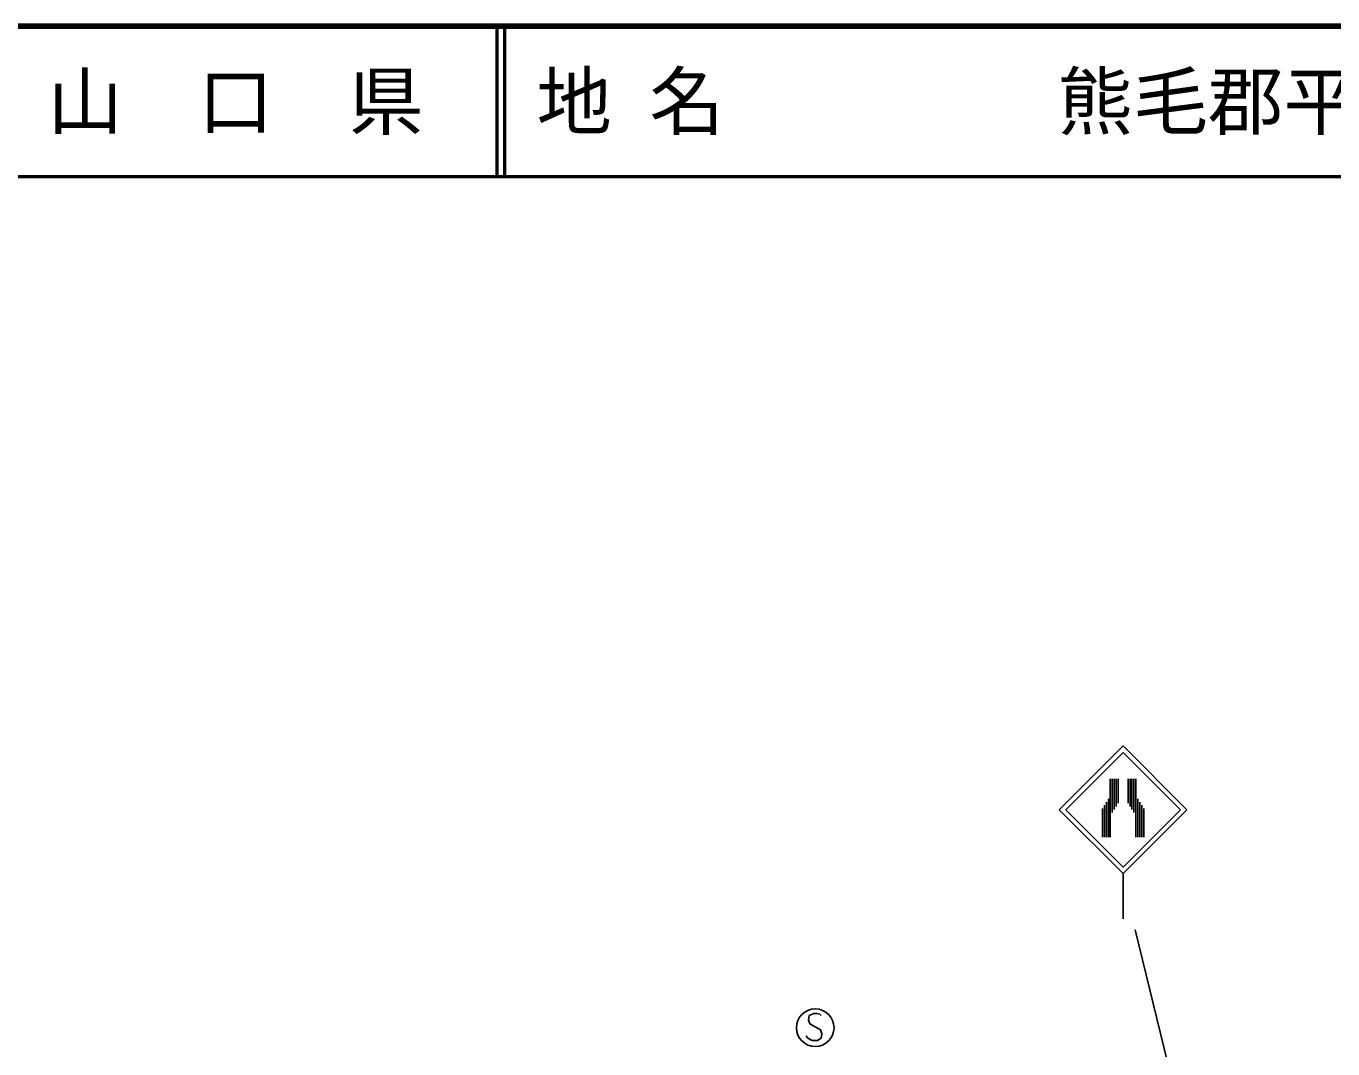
# Model space of a CAD drawing. Units: millimetres, scale not verified. Extents: x 40000 to 680000, y 20000 to 380000.
# Drawn here: x 336449 to 423314, y 312028 to 380000 of the extents above; entities that cross this region are included whole.
import ezdxf
from ezdxf.enums import TextEntityAlignment as Align

# ---------------------------------------------------------------- set-up
doc = ezdxf.new("R2010")
doc.units = ezdxf.units.MM
doc.header["$LTSCALE"] = 1000
for name, color, linetype, lineweight in [('M-BGD-EXST', 2, 'Continuous', 25), ('M-STR-STRC', 5, 'Continuous', 25), ('M-TTL', 2, 'Continuous', 140), ('M-TTL-LINE', 7, 'Continuous', 50)]:
    doc.layers.add(name, color=color, linetype=linetype, lineweight=lineweight)
doc.layers.add('M-TTL-TXT', color=7, linetype='Continuous')
doc.styles.add('ＭＳ ゴシック', font='')
doc.styles.get('ＭＳ ゴシック').set_extended_font_data('MS Gothic')

msp = doc.modelspace()

# ---------------------------------------------------------------- linework, layer by layer
at = {"layer": 'M-BGD-EXST'}
for p, q in [((388504, 314235), (388454, 313935)), ((388454, 313935), (388554, 313685)), ((388804, 314385), (388504, 314235)), ((388554, 313685), (389254, 313285)), ((389004, 314385), (388804, 314385)), ((389204, 314335), (389004, 314385)), ((389304, 314235), (389204, 314335)), ((388404, 312735), (388304, 312885)), ((388704, 312585), (388404, 312735)), ((389304, 312735), (389054, 312585)), ((389254, 313285), (389354, 313035)), ((389354, 313035), (389304, 312735)), ((389054, 312585), (388704, 312585))]:
    msp.add_line(p, q, dxfattribs=at)
msp.add_circle((388904, 313435), 1250, dxfattribs=at)
at = {"layer": 'M-STR-STRC'}
for p, q in [((405129, 327915), (409371, 332158)), ((409371, 332158), (413614, 327915)), ((409371, 331734), (405553, 327915)), ((413190, 327915), (409371, 331734)), ((408521, 326097), (408521, 329984)), ((408651, 327726), (408651, 329984)), ((408781, 327936), (408781, 329984)), ((408911, 328145), (408911, 329984)), ((409041, 328355), (409041, 329984)), ((409701, 329984), (409701, 328355)), ((409831, 329984), (409831, 328145)), ((409961, 329984), (409961, 327936)), ((410091, 329984), (410091, 327726)), ((410221, 329984), (410221, 326097)), ((408261, 326097), (408261, 328425)), ((408391, 326097), (408391, 328635)), ((410351, 328635), (410351, 326097)), ((410481, 328425), (410481, 326097)), ((409371, 323673), (405129, 327915)), ((405553, 327915), (409371, 324097)), ((408001, 326097), (408001, 328006)), ((408131, 326097), (408131, 328216)), ((409371, 324097), (413190, 327915)), ((413614, 327915), (409371, 323673)), ((410611, 328216), (410611, 326097)), ((410741, 328006), (410741, 326097)), ((409371, 320673), (409371, 323673)), ((416132, 295556), (410171, 319932))]:
    msp.add_line(p, q, dxfattribs=at)
at = {"layer": 'M-TTL'}
msp.add_line((680000, 380000), (40000, 380000), dxfattribs=at)
at = {"layer": 'M-TTL-LINE'}
for p, q in [((367750, 380000), (367750, 370000)), ((368250, 380000), (368250, 370000)), ((40000, 370000), (680000, 370000))]:
    msp.add_line(p, q, dxfattribs=at)

# ---------------------------------------------------------------- texts
at = {"layer": 'M-TTL-TXT', "style": 'ＭＳ ゴシック'}
msp.add_text('山\u3000口\u3000県', height=3666, dxfattribs=at).set_placement((350375, 375000), align=Align.MIDDLE_CENTER)
for s, p in [('地 名', (370380, 375000)), ('熊毛郡平生町大字大野北', (405024, 375000))]:
    msp.add_text(s, height=3666, dxfattribs=at).set_placement(p, align=Align.MIDDLE_LEFT)

doc.saveas('drawing.dxf')
